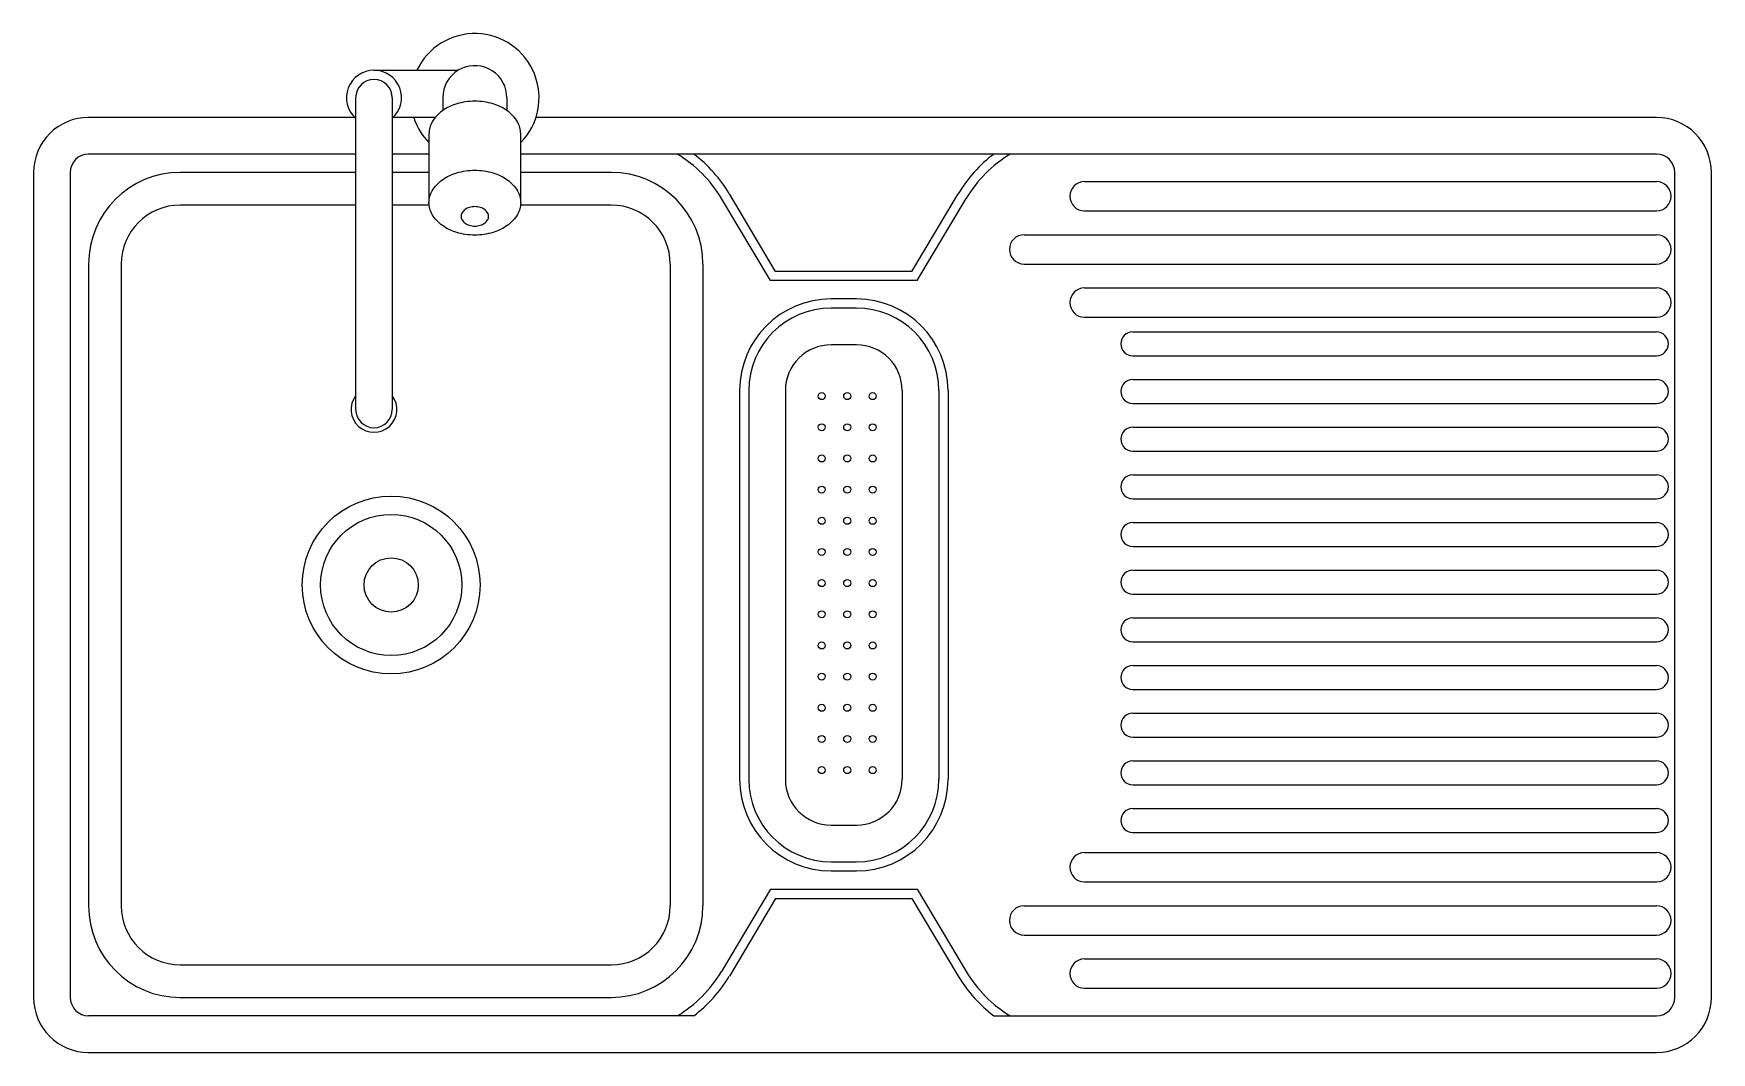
# Model space of a CAD drawing. Extents: x 1276.117 to 1277.032, y 688.958 to 689.514.
import ezdxf

# ---------------------------------------------------------------- set-up
doc = ezdxf.new("R2010")
doc.units = 0
doc.header["$LTSCALE"] = 0.05
doc.header["$MEASUREMENT"] = 0
doc.layers.get('0').update_dxf_attribs({"linetype": 'CONTINUOUS'})

msp = doc.modelspace()

# ---------------------------------------------------------------- linework, layer by layer
for p, q in [((1276.30263, 689.49382), (1276.34618, 689.49382)), ((1276.29263, 689.47882), (1276.29263, 689.30882)), ((1276.31263, 689.47882), (1276.31263, 689.30882)), ((1276.34013, 689.47882), (1276.34013, 689.47182)), ((1276.37513, 689.47882), (1276.37513, 689.47182)), ((1276.29263, 689.46807), (1276.14699, 689.46807)), ((1276.33608, 689.46807), (1276.31263, 689.46807)), ((1277.00199, 689.46807), (1276.39094, 689.46807)), ((1276.29263, 689.44807), (1276.14699, 689.44807)), ((1276.33263, 689.44807), (1276.31263, 689.44807)), ((1277.00199, 689.44807), (1276.38263, 689.44807)), ((1276.11699, 689.43807), (1276.11699, 688.98807)), ((1276.13699, 689.43807), (1276.13699, 688.98807)), ((1276.29263, 689.43807), (1276.19699, 689.43807)), ((1276.33263, 689.43807), (1276.31263, 689.43807)), ((1276.43199, 689.43807), (1276.38263, 689.43807)), ((1277.01199, 688.98807), (1277.01199, 689.43807)), ((1277.03199, 688.98807), (1277.03199, 689.43807)), ((1276.52168, 689.38407), (1276.49642, 689.42647)), ((1276.596, 689.38407), (1276.62126, 689.42647)), ((1276.69012, 689.43307), (1277.00199, 689.43307)), ((1276.29263, 689.42027), (1276.19699, 689.42027)), ((1276.3327, 689.42027), (1276.31263, 689.42027)), ((1276.43199, 689.42027), (1276.38256, 689.42027)), ((1276.51884, 689.37907), (1276.49212, 689.42391)), ((1276.59884, 689.37907), (1276.62556, 689.42391)), ((1276.69012, 689.41707), (1277.00199, 689.41707)), ((1276.65719, 689.40407), (1277.00199, 689.40407)), ((1276.14699, 689.38807), (1276.14699, 689.03807)), ((1276.16479, 689.38807), (1276.16479, 689.03807)), ((1276.46419, 689.38807), (1276.46419, 689.03807)), ((1276.48199, 689.38807), (1276.48199, 689.03807)), ((1276.596, 689.38407), (1276.52168, 689.38407)), ((1276.65719, 689.38807), (1277.00199, 689.38807)), ((1276.59884, 689.37907), (1276.51884, 689.37907)), ((1276.69012, 689.37507), (1277.00199, 689.37507)), ((1276.56569, 689.36907), (1276.55199, 689.36907)), ((1276.56569, 689.36407), (1276.55199, 689.36407)), ((1276.69012, 689.35907), (1277.00199, 689.35907)), ((1276.56569, 689.34407), (1276.55199, 689.34407)), ((1276.55884, 689.34407), (1276.55199, 689.34407)), ((1276.71639, 689.35107), (1277.00199, 689.35107)), ((1276.71639, 689.33807), (1277.00199, 689.33807)), ((1276.71639, 689.32507), (1277.00199, 689.32507)), ((1276.50199, 689.31907), (1276.50199, 689.10707)), ((1276.50699, 689.31907), (1276.50699, 689.10707)), ((1276.52699, 689.31907), (1276.52699, 689.10707)), ((1276.59069, 689.31907), (1276.59069, 689.10707)), ((1276.61069, 689.31907), (1276.61069, 689.10707)), ((1276.61569, 689.31907), (1276.61569, 689.10707)), ((1276.71639, 689.31207), (1277.00199, 689.31207)), ((1276.71639, 689.29907), (1277.00199, 689.29907)), ((1276.71639, 689.28607), (1277.00199, 689.28607)), ((1276.71639, 689.27307), (1277.00199, 689.27307)), ((1276.71639, 689.26007), (1277.00199, 689.26007)), ((1276.71639, 689.24707), (1277.00199, 689.24707)), ((1276.71639, 689.23407), (1277.00199, 689.23407)), ((1276.71639, 689.22107), (1277.00199, 689.22107)), ((1276.71639, 689.20807), (1277.00199, 689.20807)), ((1276.71639, 689.19507), (1277.00199, 689.19507)), ((1276.71639, 689.18207), (1277.00199, 689.18207)), ((1276.71639, 689.16907), (1277.00199, 689.16907)), ((1276.71639, 689.15607), (1277.00199, 689.15607)), ((1276.71639, 689.14307), (1277.00199, 689.14307)), ((1276.71639, 689.13007), (1277.00199, 689.13007)), ((1276.71639, 689.11707), (1277.00199, 689.11707)), ((1276.71639, 689.10407), (1277.00199, 689.10407)), ((1276.71639, 689.09107), (1277.00199, 689.09107)), ((1276.55199, 689.08207), (1276.56569, 689.08207)), ((1276.71639, 689.07807), (1277.00199, 689.07807)), ((1276.55199, 689.06207), (1276.56569, 689.06207)), ((1276.69012, 689.06707), (1277.00199, 689.06707)), ((1276.55199, 689.05707), (1276.56569, 689.05707)), ((1276.69012, 689.05107), (1277.00199, 689.05107)), ((1276.51884, 689.04707), (1276.49212, 689.00224)), ((1276.52168, 689.04207), (1276.49642, 688.99968)), ((1276.51884, 689.04707), (1276.59884, 689.04707)), ((1276.52168, 689.04207), (1276.596, 689.04207)), ((1276.596, 689.04207), (1276.62126, 688.99968)), ((1276.59884, 689.04707), (1276.62556, 689.00224)), ((1276.65719, 689.03807), (1277.00199, 689.03807)), ((1276.65719, 689.02207), (1277.00199, 689.02207)), ((1276.19699, 689.00587), (1276.43199, 689.00587)), ((1276.69012, 689.00907), (1277.00199, 689.00907)), ((1276.19699, 688.98807), (1276.43199, 688.98807)), ((1276.69012, 688.99307), (1277.00199, 688.99307)), ((1276.47699, 688.97807), (1276.14699, 688.97807)), ((1276.64069, 688.97807), (1277.00199, 688.97807)), ((1276.14699, 688.95807), (1277.00199, 688.95807))]:
    msp.add_line(p, q)
for points in [[(1276.31263, 689.47882, 1), (1276.29263, 689.47882, 1)], [(1276.38263, 689.4216), (1276.38263, 689.4592, 0.133256), (1276.38089, 689.46562, 0.106756), (1276.37531, 689.4717, 0.082828), (1276.36754, 689.47546, 0.071352), (1276.35763, 689.47688, 0.071352), (1276.34773, 689.47546, 0.082828), (1276.33996, 689.4717, 0.106756), (1276.33437, 689.46562, 0.133256), (1276.33263, 689.4592), (1276.33263, 689.4216, -0.133256), (1276.33437, 689.42802, -0.106756), (1276.33996, 689.4341, -0.082828), (1276.34773, 689.43786, -0.071352), (1276.35763, 689.43928, -0.071352), (1276.36754, 689.43786, -0.082828), (1276.37531, 689.4341, -0.106756), (1276.38089, 689.42802, -0.133256), (1276.38263, 689.4216, -0.133256), (1276.38089, 689.41518, -0.106756), (1276.37531, 689.4091, -0.082828), (1276.36754, 689.40534, -0.071352), (1276.35763, 689.40392, -0.071352), (1276.34773, 689.40534, -0.082828), (1276.33996, 689.4091, -0.106756), (1276.33437, 689.41518, -0.133256), (1276.33263, 689.4216)], [(1276.29263, 689.30882, 1), (1276.31263, 689.30882, 1)]]:
    msp.add_lwpolyline(points, format="xyb")
msp.add_lwpolyline([(1276.35233, 689.41785, 0.106756), (1276.35066, 689.41603, 0.133256), (1276.35013, 689.4141, 0.133256), (1276.35066, 689.41217, 0.106756), (1276.35233, 689.41035, 0.082828), (1276.35466, 689.40922, 0.071352), (1276.35763, 689.4088, 0.071352), (1276.3606, 689.40922, 0.082828), (1276.36294, 689.41035, 0.106756), (1276.36461, 689.41217, 0.133256), (1276.36513, 689.4141, 0.133256), (1276.36461, 689.41603, 0.106756), (1276.36294, 689.41785, 0.082828), (1276.3606, 689.41898, 0.071352), (1276.35763, 689.4194, 0.071352), (1276.35466, 689.41898, 0.082828)], format="xyb", close=True)
for centre, radius in [((1276.54679, 689.31607), 0.00191), ((1276.56069, 689.31607), 0.00191), ((1276.57459, 689.31607), 0.00191), ((1276.54679, 689.29907), 0.00191), ((1276.56069, 689.29907), 0.00191), ((1276.57459, 689.29907), 0.00191), ((1276.54679, 689.28207), 0.00191), ((1276.56069, 689.28207), 0.00191), ((1276.57459, 689.28207), 0.00191), ((1276.31201, 689.21307), 0.0485), ((1276.54679, 689.26507), 0.00191), ((1276.56069, 689.26507), 0.00191), ((1276.57459, 689.26507), 0.00191), ((1276.31201, 689.21307), 0.0385), ((1276.54679, 689.24807), 0.00191), ((1276.56069, 689.24807), 0.00191), ((1276.57459, 689.24807), 0.00191), ((1276.54679, 689.23107), 0.00191), ((1276.56069, 689.23107), 0.00191), ((1276.57459, 689.23107), 0.00191), ((1276.31201, 689.21307), 0.0148), ((1276.54679, 689.21407), 0.00191), ((1276.56069, 689.21407), 0.00191), ((1276.57459, 689.21407), 0.00191), ((1276.54679, 689.19707), 0.00191), ((1276.56069, 689.19707), 0.00191), ((1276.57459, 689.19707), 0.00191), ((1276.54679, 689.18007), 0.00191), ((1276.56069, 689.18007), 0.00191), ((1276.57459, 689.18007), 0.00191), ((1276.54679, 689.16307), 0.00191), ((1276.56069, 689.16307), 0.00191), ((1276.57459, 689.16307), 0.00191), ((1276.54679, 689.14607), 0.00191), ((1276.56069, 689.14607), 0.00191), ((1276.57459, 689.14607), 0.00191), ((1276.54679, 689.12907), 0.00191), ((1276.56069, 689.12907), 0.00191), ((1276.57459, 689.12907), 0.00191), ((1276.54679, 689.11207), 0.00191), ((1276.56069, 689.11207), 0.00191), ((1276.57459, 689.11207), 0.00191)]:
    msp.add_circle(centre, radius)
for centre, radius, start, end in [((1276.35763, 689.47882), 0.035, 315.58469, 154.62307), ((1276.30263, 689.47882), 0.015, 311.81031, 228.18969), ((1276.35763, 689.47882), 0.0175, 121.00272, 180), ((1276.34618, 689.50382), 0.01, 270, 294.61998), ((1276.35763, 689.47882), 0.0175, 0, 114.61998), ((1276.14699, 689.43807), 0.03, 90, 180), ((1276.35763, 689.47882), 0.035, 197.88315, 224.41531), ((1277.00199, 689.43807), 0.03, 0, 90), ((1276.14699, 689.43807), 0.01, 90, 180), ((1276.43199, 689.38807), 0.07, 30.79153, 58.99728), ((1276.43199, 689.38807), 0.075, 30.79153, 53.1301), ((1276.68569, 689.38807), 0.075, 126.8699, 149.20847), ((1276.68569, 689.38807), 0.07, 121.00272, 149.20847), ((1277.00199, 689.43807), 0.01, 0, 90), ((1276.19699, 689.38807), 0.05, 90, 180), ((1276.43199, 689.38807), 0.05, 0, 90), ((1276.69012, 689.42507), 0.008, 90, 270), ((1277.00199, 689.42507), 0.008, 270, 90), ((1276.19699, 689.38807), 0.0322, 90, 180), ((1276.43199, 689.38807), 0.0322, 0, 90), ((1276.65719, 689.39607), 0.008, 90, 270), ((1277.00199, 689.39607), 0.008, 270, 90), ((1276.69012, 689.36707), 0.008, 90, 270), ((1277.00199, 689.36707), 0.008, 270, 90), ((1276.55199, 689.31907), 0.05, 90, 180), ((1276.55199, 689.31907), 0.045, 90, 180), ((1276.56569, 689.31907), 0.05, 0, 90), ((1276.56569, 689.31907), 0.045, 0, 90), ((1276.55199, 689.31907), 0.025, 90, 180), ((1276.56569, 689.31907), 0.025, 0, 90), ((1276.71639, 689.34457), 0.0065, 90, 270), ((1277.00199, 689.34457), 0.0065, 270, 90), ((1276.71639, 689.31857), 0.0065, 90, 270), ((1277.00199, 689.31857), 0.0065, 270, 90), ((1276.30263, 689.30882), 0.0125, 143.1301, 36.8699), ((1276.71639, 689.29257), 0.0065, 90, 270), ((1277.00199, 689.29257), 0.0065, 270, 90), ((1276.71639, 689.26657), 0.0065, 90, 270), ((1277.00199, 689.26657), 0.0065, 270, 90), ((1276.71639, 689.24057), 0.0065, 90, 270), ((1277.00199, 689.24057), 0.0065, 270, 90), ((1276.71639, 689.21457), 0.0065, 90, 270), ((1277.00199, 689.21457), 0.0065, 270, 90), ((1276.71639, 689.18857), 0.0065, 90, 270), ((1277.00199, 689.18857), 0.0065, 270, 90), ((1276.71639, 689.16257), 0.0065, 90, 270), ((1277.00199, 689.16257), 0.0065, 270, 90), ((1276.71639, 689.13657), 0.0065, 90, 270), ((1277.00199, 689.13657), 0.0065, 270, 90), ((1276.71639, 689.11057), 0.0065, 90, 270), ((1277.00199, 689.11057), 0.0065, 270, 90), ((1276.55199, 689.10707), 0.05, 180, 270), ((1276.55199, 689.10707), 0.045, 180, 270), ((1276.55199, 689.10707), 0.025, 180, 270), ((1276.56569, 689.10707), 0.05, 270, 0), ((1276.56569, 689.10707), 0.045, 270, 0), ((1276.56569, 689.10707), 0.025, 270, 0), ((1276.71639, 689.08457), 0.0065, 90, 270), ((1277.00199, 689.08457), 0.0065, 270, 90), ((1276.69012, 689.05907), 0.008, 90, 270), ((1277.00199, 689.05907), 0.008, 270, 90), ((1276.19699, 689.03807), 0.05, 180, 270), ((1276.19699, 689.03807), 0.0322, 180, 270), ((1276.43199, 689.03807), 0.05, 270, 0), ((1276.43199, 689.03807), 0.0322, 270, 0), ((1276.65719, 689.03007), 0.008, 90, 270), ((1277.00199, 689.03007), 0.008, 270, 90), ((1276.69012, 689.00107), 0.008, 90, 270), ((1277.00199, 689.00107), 0.008, 270, 90), ((1276.43199, 689.03807), 0.07, 301.00272, 329.20847), ((1276.43199, 689.03807), 0.075, 306.8699, 329.20847), ((1276.68569, 689.03807), 0.075, 210.79153, 233.1301), ((1276.68569, 689.03807), 0.07, 210.79153, 238.99728), ((1276.14699, 688.98807), 0.03, 180, 270), ((1276.14699, 688.98807), 0.01, 180, 270), ((1277.00199, 688.98807), 0.03, 270, 0), ((1277.00199, 688.98807), 0.01, 270, 0)]:
    msp.add_arc(centre, radius, start, end)

doc.saveas('drawing.dxf')
